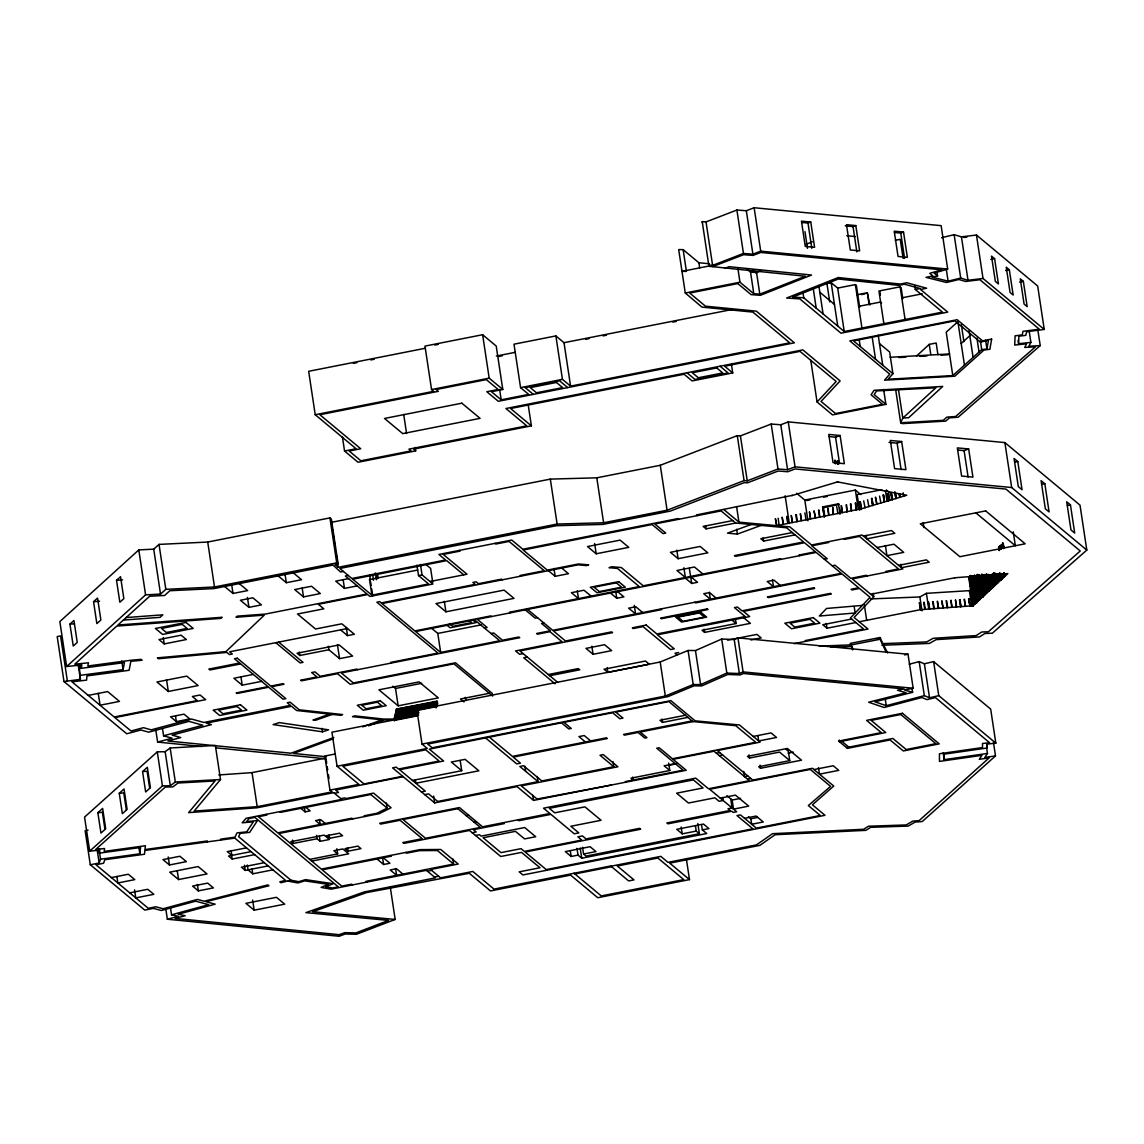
<?xml version="1.0" encoding="UTF-8"?>
<svg xmlns="http://www.w3.org/2000/svg" width="1144" height="1144" viewBox="0 0 1144 1144"><rect width="100%" height="100%" fill="white"/><g stroke="black" fill="none" stroke-linecap="round" stroke-linejoin="round"><path stroke-width="1.5" d="M1029.3 331.932L1030.887 342.356L1018.603 343.758L1018.889 336.222L1025.796 335.335L1026.668 331.731L1044.243 329.443L1037.679 286.014L976.461 235.035L961.446 236.851L954.139 234.663L941.541 237.723M67.353 680.88L60.546 635.935L57.2 636.593L63.992 681.538L80.395 679.379L79.193 664.893M88.102 830.129L85.142 830.716L90.29 864.75L99.156 863.005L100.543 859.216L139.868 853.796L140.54 847.475L99.414 853.138L99.742 850.106L89.704 851.136L84.556 817.102L157.286 751.865L165.165 751.694L170.17 747.976L215.358 745.473L220.506 779.522L194.18 811.082L257.185 806.663L332.089 791.862L329.958 790.089L324.81 756.041L335.006 754.025M207.236 841.898L207.336 840.954L144.973 849.549L145.388 845.731L104.261 851.393L104.562 848.505L95.781 849.406L165.279 787.072L172.815 786.9L178.035 783.025L215.015 780.98L188.646 812.612L257 807.807L333.705 792.663L341.784 799.384L246.074 818.289L242.185 822.822L253.325 821.807L246.718 831.86L237.037 832.875L234.978 837.151L220.749 839.11L220.649 840.053M986.943 348.949L988.402 340.426L980.265 342.042L954.868 320.878L853.524 340.898L892.906 373.688L888.13 379.222L952.78 375.589L981.724 349.649L986.943 348.949L985.627 340.254M80.766 675.275L123.08 669.64L124.453 662.591L81.224 668.325L81.882 664.95L66.638 666.523L59.846 621.578L138.796 549.906L153.725 549.163L159.016 544.401L207.722 542.042L329.93 517.903L331.36 519.104L338.166 564.049L335.02 564.678L338.166 567.31L557.128 524.052L603.603 522.765L667.081 510.224L744.072 480.594L747.232 480.837L777.991 468.997L787.587 469.712L795.051 466.838L1011.682 487.53L1086.8 550.092L992.32 633.204L984.87 633.49L979.536 636.922L936.135 639.639L929.4 643.414L881.867 645.273M436.965 706.72L437.723 703.303L436.922 701.158L396.31 709.194L396.568 710.896L405.019 709.223M1030.887 342.356L1028.899 346.232L1040.225 345.602L1037.851 329.972M986.7 748.333L987.472 753.438L984.87 757.414L995.494 755.912L993.435 742.299M883.626 389.375L885.885 404.361L832.532 414.9L817.073 401.987L836.164 381.481L799.985 351.351L724.681 366.223L732.732 372.93L692.149 380.938L684.112 374.245L510.567 408.522L531.374 425.854L413.57 449.12L415.672 450.879L358.029 462.262L344.544 451.022L342.442 437.122M873.229 593.307L873.759 596.768L854.11 617.474L867.996 629.043L794.093 643.629M919.704 602.716L920.62 609.752L919.576 602.831M925.239 609.294L924.18 602.373M929.714 608.951L928.671 602.03M954.697 577.777L1007.835 573.63L973.029 605.762L968.625 576.733M934.205 608.608L933.161 601.687M937.193 601.386L938.552 608.393L937.637 601.344M999.069 546.961L999.456 550.478M1000.328 549.292L999.942 545.774L1000.9 549.134M1001.644 548.062L1001.257 544.558L1001.772 547.947M1003.216 543.114C1001.672 542.928 1004.89 545.888 1003.989 548.205M1002.216 547.919L1001.701 544.515L1002.087 548.033M941.669 601.043L943.042 608.05L942.127 601.015M947.647 607.578L946.603 600.672M950.95 600.443L952.137 607.249M955.44 600.114L956.613 606.906M959.473 599.799L960.974 606.678L960.059 599.642M964.092 599.342L965.45 606.349L964.535 599.299M969.025 598.97L969.94 606.005L968.896 599.084M960.517 606.72L959.601 599.685M972.986 605.548L971.656 598.77L973.158 605.648M998.583 574.445L999.298 581.166M1003.202 573.988L1003.56 577.591L1002.73 574.116M974.302 604.332L969.94 575.503L974.745 604.289M971.385 576.104L975.489 603.231L971.513 575.99M972.958 576.59L976.804 602.016L973.086 576.462M974.402 575.246L978.692 600.629M975.975 575.718L979.564 599.456M977.162 574.617L980.751 598.355L977.734 574.46M978.735 575.103L982.067 597.139L979.307 574.946M980.437 575.446L983.511 595.795M981.752 574.231L984.827 594.58M983.196 574.831L986.586 593.321M987.329 592.263L984.755 575.303M986.071 574.088L988.645 591.033L986.471 575.661M987.787 574.445L989.96 589.818L988.23 574.402M989.346 574.917L991.848 588.445M990.79 575.518L992.592 587.387L990.918 575.389M992.105 574.302L993.907 586.157L992.692 574.145M993.55 572.958L995.223 584.942L994.007 572.915M995.123 573.43L996.667 583.597M996.567 574.031L997.854 582.51L996.696 573.902M999.456 573.287L1000.485 580.065L999.584 573.158M1001.157 573.644L1001.929 578.721M1003.917 573.015L1004.432 576.404L1004.046 572.901M916.53 356.041L929.243 344.373L936.164 343.014L937.937 354.74M116.531 580.323L120.535 576.69L123.852 598.612L119.848 602.244L116.531 580.323L122.594 579.879M93.551 601.701L97.555 598.069L100.872 619.991L96.854 623.623L93.551 601.701L99.6 601.258M69.927 624.123L73.931 620.491L77.249 642.413L73.245 646.045L69.927 624.123L74.46 623.795M66.638 666.523L145.588 594.851L160.532 594.108L165.823 589.346L214.514 586.986L336.722 562.848L338.166 564.049M142.571 771.571L147.333 767.295L150.422 787.687L145.66 791.963L142.571 771.571L147.09 771.242L149.664 788.23M97.869 812.669L102.631 808.408L105.706 828.799L100.944 833.075L97.869 812.669L102.388 812.34L104.962 829.343M119.262 793.264L124.024 788.988L127.113 809.38L122.351 813.656L119.262 793.264L123.781 792.935L126.355 809.923M89.704 851.136L162.434 785.899L170.313 785.728L175.318 782.01L220.506 779.522M961.189 343.472L969.812 335.735M995.494 755.912L922.236 821.549L915.157 822.064L908.15 826.082L870.713 827.341L865.908 830.344L775.103 834.72L759.902 845.33L669.712 863.134L689.489 879.607L597.754 897.725L570.599 875.117L490.504 890.933L469.312 873.287L366.495 892.606L312.684 911.711L395.166 919.447L390.276 887.101M870.527 598.913L919.876 596.968L926.397 593.336L969.383 590.647L974.945 587.058L981.624 586.801L996.267 573.931M1040.225 345.602L958.129 417.245L949.463 417.86L945.745 421.106L902.43 423.623L900.671 422.779L895.68 389.761M386.386 803.016L387.158 808.122L377.005 813.241L364.107 815.801L364.95 816.501M418.632 710.81L394.937 715.486L395.209 714.228L660.188 662.004L688.073 650.478L695.466 650.564L721.692 639.053L734.219 639.496L737.937 637.866L908.021 654.225L913.169 688.259L904.504 689.975L912.626 692.32L912.111 688.917M416.888 710.067L422.036 744.101L665.336 696.038L693.207 684.512L700.614 684.598L726.84 673.087L739.367 673.53L743.085 671.9L913.169 688.259M805.862 244.358L812.311 241.799M746.76 268.94L750.535 272.086L756.541 272.501L761.418 270.585M737.951 268.883L739.954 282.21L753.81 293.736L759.816 294.151L805.362 276.247L708.937 266.309L702.23 221.636L706.02 221.922L736.893 210.038L746.331 210.739L754.139 207.736L941.126 225.654L947.69 269.083L934.119 273.101L937.565 275.976L931.902 277.091L948.104 281.152L960.703 278.092L968.01 280.294L983.025 278.464L1044.243 329.443M708.937 266.309L708.794 265.079L712.598 265.365L743.457 253.468L752.909 254.182L760.703 251.165L947.69 269.083M712.726 266.595L743.6 254.697L753.038 255.412L760.731 252.452L941.726 269.798L929.772 273.33L932.932 275.976L925.968 277.348L946.503 282.497L958.929 279.493L965.565 281.467L979.922 279.737L1039.324 329.2L1023.051 331.317L1022.178 334.92L1015.086 335.835L1014.728 345.088L1026.583 343.743L1024.709 347.418L1035.463 346.818L955.612 416.502L946.946 417.117L943.285 420.306L900.671 422.779L902.788 418.118L935.806 387.802L876.619 390.933L874.145 394.594L885.885 404.361M331.903 525.811L331.374 522.35L550.321 479.107L596.796 477.82L660.288 465.279L737.279 435.649L740.425 435.878L771.199 424.038L780.78 424.767L788.245 421.893L1004.875 442.585L1080.007 505.147L1086.8 550.092M395.166 919.447L356.442 934.276L345.231 934.004L339.153 936.264L167.353 919.218L165.809 909.008M751.193 524.481L727.484 533.161L737.394 534.091L761.103 525.396M333.848 737.465L290.948 753.21L167.868 740.997L180.738 737.551L172.143 735.134L211.425 724.61L206.206 723.151L291.563 706.291L296.639 710.51L340.454 715.315L342.614 714.557L299.299 709.809L290.133 702.173L287.301 702.731L290.447 705.362L203.818 722.479L191.548 719.033L151.208 729.843L143.458 727.67L131.002 731.002L114.886 717.588L205.677 699.642L200.1 694.994L192.378 696.524L197.254 700.586L114.185 716.988L71.943 681.81L86.572 680.137L86.958 675.904L129.1 670.298L130.859 661.289L142.156 660.245L141.084 659.344L131.06 660.245L87.831 665.994L88.46 662.791L74.746 664.206L116.731 626.097L220.935 618.361L222.136 617.274L117.932 625.01L149.649 596.224L164.564 595.481L169.841 590.733L213.985 588.588L333.018 565.079L340.583 572.014L343.414 571.457M362.677 726.869L381.824 719.848L352.481 716.63L354.626 715.872L383.712 719.061L394.394 719.061M333.033 738.91L293.479 753.467L326.355 756.727M368.582 725.825L384.827 719.848L395.381 719.862M829.085 436.565L835.549 437.18L840.111 435.521L844.372 463.677L833.046 462.591L828.785 434.434L840.111 435.521M889.017 442.413L897.111 443.186L901.658 441.527L905.919 469.683L894.594 468.611L890.332 440.454L901.658 441.527M957.642 450.007L964.106 450.636L968.668 448.963L972.929 477.119L961.604 476.047L957.342 447.89L968.668 448.963M801.772 222.465L807.993 223.051L810.767 222.05L814.585 247.318L805.262 246.418L801.444 221.149L810.767 222.05M845.259 225.854L853.038 226.598L855.812 225.597L859.63 250.865L850.307 249.964L846.489 224.696L855.812 225.597M894.551 232.489L900.757 233.09L903.531 232.075L907.364 257.343L898.04 256.456L894.222 231.188L903.531 232.075M725.153 268.139L729.171 266.695L811.539 275.032L760.388 295.324L751.079 294.623L737.794 283.569L689.703 293.064L705.462 306.177L756.356 311.168L794.379 342.828L498.326 401.301L486.815 391.72L498.155 389.489L486.329 379.622L436.164 389.532L438.324 391.334L319.862 414.729L360.703 448.748L349.163 451.022L360.889 460.789L411.053 450.879L408.951 449.134L526.755 425.854L505.934 408.522L802.845 349.878L840.111 380.909L821.034 401.43L835.578 413.542L882.496 404.275L871.084 394.78L874.073 390.29L942.727 386.443L908.708 417.674L902.788 418.118L898.583 390.318M329.687 714.128L312.984 720.019L315.529 720.291L332.232 714.414M322.479 731.817L328.585 729.829L279.222 722.608L273.116 724.61L322.479 731.817L321.95 728.313M834.691 460.403L835.835 463.649M837.808 464.235L837.308 460.903L838.466 464.164M837.951 481.781L791.777 495.624M838.337 481.853L837.236 481.924M860.488 501.93C859.83 510.953 862.805 513.313 859.459 502.073M863.706 500.843L865.021 507.807M867.581 499.685L868.882 506.649M871.442 498.527L872.758 505.491L872.086 498.455M875.303 497.368L877.005 504.218M880.866 503.06L879.564 496.096M883.039 495.052L884.355 502.016L883.697 494.994M886.915 493.893L888.216 500.857L887.558 493.836M890.776 492.735L892.091 499.699L891.433 492.678M860.889 508.908L906.792 495.238L837.565 481.896M894.908 493.307L895.952 498.541L895.552 493.25M899.041 493.879L899.813 497.397L899.684 493.822M170.513 907.993L171.543 914.8L208.737 904.661L195.624 901.172L161.375 910.495L153.439 908.379L144.745 910.095L90.29 864.75M162.534 728.857L163.578 735.778L202.845 725.253L189.003 721.363L148.663 732.174L140.912 730.001L126.741 733.79L63.992 681.538M155.784 729.986L157.615 742.084L172.158 738.195L163.578 735.778M167.353 919.218L178.435 916.287L171.543 914.8M909.237 664.221L919.175 661.604L924.381 663.792L933.618 661.604L990.675 709.108L995.823 743.157L987.229 744.086L987.243 747.976L944.172 754.153L944.186 759.645L987.472 753.438M912.626 692.32L874.931 701.83L886.257 705.691L924.323 695.638L929.529 697.826L938.766 695.638L995.823 743.157M290.905 880.194L238.61 836.65L240.183 833.375L249.678 832.389L257.457 820.577L246.503 821.578L249.106 818.546L254.883 817.402L338.295 886.872L332.532 888.016L325.711 886.786L333.147 883.726L305.477 879.622L298.784 881.666L290.905 880.194L280.881 882.739L279.794 881.824L285.542 880.351L234.806 838.109L144.873 850.478L144.473 854.253L104.862 859.702L103.561 863.248L95.967 864.75L148.262 908.293L155.827 906.792L163.177 908.751L197.426 899.427L204.161 901.229L267.853 884.898L268.911 885.771L206.02 901.715L215.172 904.16L178.221 914.213L185.171 915.715L175.061 918.403L339.253 934.691L344.773 932.646L355.898 932.918L388.602 920.391L305.92 912.64L364.207 891.948L435.435 877.877L426.369 870.327L330.988 889.174L321.121 887.401L328.471 884.369L304.747 880.866L297.883 882.954L287.559 881.037M697.325 515.615L696.496 514.929L792.42 495.338M709.337 265.951L681.996 271.357L686.429 271.414L683.14 249.635L678.692 249.578L685.27 293.007L701.958 307.121L752.852 312.097L789.76 342.828L570.584 386.129L562.448 379.35L555.87 335.921L513.999 344.187L520.563 387.63L528.7 394.394L501.186 399.828L491.448 391.72L502.788 389.475L496.21 346.046L482.625 334.72L424.982 346.103L431.545 389.546L433.705 391.334L315.229 414.729L308.665 371.299L425.382 348.248M895.323 240.283L900.228 239.325L903.116 258.43M685.27 293.007L739.954 282.21M434.791 345.073L438.252 344.401M353.353 363.377L356.842 362.691M370.785 359.945L374.26 359.245M914.757 285.986L915.286 289.461L942.484 312.112L844.243 331.517L837.68 288.088L831.173 282.668L826.94 283.512L829.729 301.93M837.68 288.088L855.369 284.584L856.37 285.414L859.659 307.207L858.672 306.363L880.594 302.03L881.595 302.874M496.339 356.056L515.258 352.323M555.87 335.921L564.006 342.7L732.332 309.452M498.755 356.499L502.259 355.798M585.556 339.339L589.046 338.653M603.002 335.907L606.492 335.206M672.743 322.122L676.233 321.435M990.861 259.416L994.608 258.687L998.426 283.955L995.337 281.381L991.519 256.113L994.608 258.687M857.013 294.752L867.324 292.721L869.798 305.033M902.788 298.684L901.129 287.659L900.128 286.829L878.935 291.005L883.869 323.695M861.546 294.58L864.793 293.937M1005.59 270.499L1009.323 269.755L1013.155 295.038L1010.066 292.464L1006.248 267.195L1009.323 269.755M915.286 289.461L920.119 288.502L904.561 284.227L898.784 285.356L838.28 279.022L792.749 297.068L803.746 297.798L844.243 331.517M431.545 389.546L489.189 378.149L502.788 389.475M901.801 297.855L922.207 293.822M1019.604 282.11L1023.351 281.381L1027.169 306.649L1024.094 304.075L1020.262 278.807L1023.351 281.381M520.563 387.63L562.448 379.35M344.544 451.022L356.084 448.748L315.229 414.729M278.164 575.918L286.329 582.711L301.544 579.708L293.379 572.901M224.61 586.486L233.004 593.479L247.662 590.576L239.282 583.597M348.191 575.432L345.359 575.99L366.981 593.993L265.437 614.056L237.208 616.144L236.007 617.231L264.307 615.129L225.911 651.622L157.443 657.857L158.501 658.729L226.869 652.409L229.486 654.597L232.318 654.025L229.629 651.794L347.461 628.514M348.534 578.621L335.75 581.152L344.473 588.416L357.257 585.885M416.945 565.165L418.518 575.561L428.6 583.955L371.886 595.152L369.526 579.565L417.66 570.055M248.934 607.35L261.375 604.89L252.853 597.797L240.412 600.257L248.934 607.35L247.433 597.44M303.503 596.896L320.32 593.564L311.525 586.243L294.694 589.56L303.503 596.896L302.173 588.073M418.518 575.561L422.022 574.874L432.975 583.998L369.927 596.439L367.653 594.551L318.361 604.289L323.809 608.822L297.512 614.013L315.529 629L341.813 623.809L354.368 634.276L347.519 635.621L340.597 629.872M796.639 493.264L804.804 500.057L855.354 490.075L860.774 494.594M806.649 500.543L810.066 499.871M823.694 497.182L827.098 496.51M1014.699 462.176L1017.788 461.561L1022.035 489.718L1018.303 486.6L1014.042 458.444L1017.788 461.561M881.91 489.703L857.156 494.594L859.501 510.152M732.703 520.577L703.145 526.412L706.091 528.857L735.649 523.022L786.557 527.77L803.56 541.941L734.462 555.584L735.42 556.384L804.518 542.742L815.4 551.794L798.884 555.054L799.642 555.684M429.987 581.509L466.981 574.202L443.243 554.425L460.145 551.093L459.316 550.407M822.636 506.921L838.423 503.803L839.253 504.504L823.48 507.621L822.636 506.921L824.223 517.388M596.181 553.782L628.771 547.347L620.105 540.125L587.515 546.56L596.181 553.782L594.623 543.5M779.093 525.067L778.163 518.232M782.153 517.345L783.297 524.352L782.253 517.431M786.7 516.444L787.844 523.452L787.258 516.444M791.248 515.544L792.392 522.551L791.348 515.629M797.296 521.478L796.353 514.643M800.342 513.742L801.486 520.749L800.442 513.842M804.89 512.855L806.034 519.848M809.437 511.954L810.596 518.961L809.537 512.04M813.985 511.053L815.586 517.96L814.085 511.139M818.532 510.152L819.69 517.159L819.09 510.152M823.194 509.337L824.238 516.259M827.627 508.351L828.785 515.358L828.184 508.351M836.722 506.563L837.88 513.57M841.269 505.662L842.427 512.669L841.383 505.748M850.364 503.861L851.522 510.867L850.936 503.861M164.221 643.915L186.358 639.539L181.152 635.192L159.016 639.567L164.221 643.915L163.263 637.566M860.517 508.98L776.976 525.596L775.375 518.675L776.519 525.682M548.405 570.699L555.155 576.319L568.468 573.702L561.718 568.082M792.277 532.546L760.846 538.752L763.62 541.069L795.051 534.863M1041.755 484.355L1044.829 483.755L1049.091 511.911L1045.344 508.794L1041.083 480.637L1044.829 483.755M678.106 558.687L707.807 552.824L700.157 546.446L670.456 552.309L678.106 558.687L676.805 550.121M445.917 611.811L513.999 598.369L504.089 590.118L436.007 603.56L445.917 611.811L444.33 601.344M863.42 536.078L891.491 530.544L894.808 533.304L866.752 538.853L866.222 535.392M239.596 663.019L208.852 669.097L209.938 669.984L240.683 663.92M88.245 695.395L107.65 691.562L119.462 701.401L100.071 705.233L98.27 693.378M299.785 655.512L328.886 649.763L339.568 658.644L352.595 656.07L339.182 644.916L297.054 653.238L299.785 655.512L299.256 652.008M1067.366 505.519L1070.455 504.904L1074.702 533.061L1070.97 529.944L1066.708 501.787L1070.455 504.904M431.202 627.942L437.794 633.433L481.238 624.853M610.496 593.05L616.759 598.269L623.88 596.853L617.617 591.648M685.442 578.249L691.705 583.454L697.554 582.296L691.305 577.091M877.162 547.518L893.95 544.201L903.717 552.352L886.929 555.655L885.399 545.516M824.409 559.302L827.255 558.744L811.754 545.831L828.742 542.471L827.913 541.784M484.412 627.999L487.115 627.47L477.363 619.347L816.158 552.423L841.24 573.316L552.681 630.315L527.584 609.423M537.523 617.688L535.192 618.16L525.268 609.881M253.296 674.417L233.876 678.263L242.213 685.184L261.618 681.352M168.311 691.462L198.127 685.571L186.772 676.118L156.957 681.996L168.311 691.462L166.523 679.622M832.203 565.794L835.048 565.222L850.807 578.349L866.408 575.275L867.238 575.961M491.019 633.504L493.722 632.961L502.445 640.24L518.89 636.993L519.719 637.68L341.312 672.929L353.353 682.954L455.484 662.776L492.449 693.564M543.9 623.008L541.57 623.466L550.35 630.773L536.593 633.49L537.423 634.191L549.992 631.702L562.047 641.755L515.572 650.936L519.619 654.297L523.137 653.61M440.669 652.438L499.742 640.769L474.66 619.876L415.587 631.545L440.669 652.438L437.794 633.433M898.583 565.365L926.397 559.874L929.2 562.204L901.4 567.71L900.871 564.249M176.348 721.607L189.79 718.947L184.041 714.156L170.585 716.802L176.348 721.607L175.547 716.344M527.284 657.056L523.752 657.743L555.083 683.826M870.756 594.265L954.825 577.763M392.778 686.186L395.524 688.473L421.721 683.297M735.377 618.704L736.107 623.537L702.058 630.272L704.618 632.403L750.407 623.351L743.686 617.76M593.064 654.297L611.683 650.621L604.59 644.716L585.971 648.391L593.064 654.297L591.848 646.231M548.276 674.531L578.306 668.596L579.751 669.798L549.721 675.732M727.598 640.182L756.899 634.391L761.16 637.937L750.821 639.982M398.155 705.834L438.324 697.897L419.09 681.895L378.936 689.832L398.155 705.834L395.524 688.473M678.678 652.523L675.017 653.238L676.962 654.868M851.622 619.033L822.808 624.724L826.998 628.228L855.812 622.536M396.31 709.194L437.466 701.601M404.747 710.481L396.282 712.154L396.024 710.453L437.18 702.859L436.922 701.158M408.408 708.551L421.95 705.877M425.339 705.204L433.805 703.531M399.399 712.741L396.01 713.413L395.752 711.711L436.908 704.118L436.651 702.416M489.317 693.293L460.489 698.984L464.021 701.93M408.136 709.809L416.602 708.136M419.991 707.464L428.442 705.791M395.738 714.671L395.481 712.969L436.636 705.39L436.379 703.689M402.788 712.068L411.254 710.395M414.628 709.723L434.949 705.719M859.258 621.764L920.234 609.723L973.086 605.705M607.864 672.415L649.32 664.221L645.459 661.017L604.018 669.211L607.864 672.415L607.149 667.61M397.426 714.328L405.891 712.655M409.28 711.997L434.663 706.978M397.154 715.586L417.474 711.582M418.075 713.327L394.38 718.003L394.666 716.745L418.361 712.068M396.882 716.845L400.271 716.187M403.66 715.515L412.112 713.842M415.501 713.17L418.89 712.512M398.298 717.774L406.763 716.101M410.153 715.429L418.618 713.77M394.365 720.963L394.108 719.261L417.803 714.585M418.618 715.072L331.932 732.203L337.08 766.237L358.858 784.369L329.958 790.089M395.524 720.191L417.531 715.844M887.673 652.995L879.836 637.551L850.192 643.4L852.723 649.921M877.248 638.981L880.737 638.295M850.45 645.102L880.094 639.253L886.157 652.094M218.776 774.96L252.037 772.615L325.911 758.029M337.08 766.237L427.241 748.433L422.036 744.101M904.561 654.897L908.021 654.225M685.327 715.272L659.974 720.277L662.533 722.407L687.887 717.402M364.007 783.926L402.702 776.275M403.231 776.719L335.635 790.075L338.524 792.477L334.463 793.293M692.091 720.906L623.609 734.434L624.452 735.134L638.066 732.446L644.83 738.08L646.946 737.665L640.182 732.031L693.078 721.592M412.455 780.437L461.733 770.699L460.203 760.603M340.912 798.655L344.988 797.854L345.86 798.584L373.559 793.107L391.091 807.707L379.308 813.656L278.621 833.547L321.321 869.111L419.991 849.62L440.74 849.477L458.229 864.035L430.544 869.511L440.569 877.848L472.829 871.471L494.022 889.131L610.682 865.979L628.657 880.937L633.976 879.893L617.317 866.022L657.857 858.014L683.797 879.622L601.272 895.924L574.016 873.215M300.858 808.336L305.09 811.868L310.124 810.881L305.891 807.349M421.45 791.891L425.296 791.133L399.599 769.726L443.615 761.032L429.315 749.134L561.432 722.808L568.797 728.928L571.228 728.456L563.878 722.322L612.583 712.712L619.805 718.718L622.979 718.089L615.758 712.083L668.897 701.587L692.892 721.564L735.821 725.711L755.741 742.299L672.429 758.758L659.201 747.747L656.742 748.219L683.111 770.184L625.339 781.595L625.997 782.139M424.739 794.637L428.6 793.879L437.709 801.458L538.052 781.638L537.28 776.533M753.267 736.436L771.07 732.918L776.519 737.451L758.715 740.969L757.914 735.692M613.027 761.618L613.799 766.723L541.813 780.937L523.552 765.736L519.834 766.48L538.052 781.638M364.536 784.369L342.771 766.237L425.725 749.849L439.139 761.017L398.512 769.04L396.239 767.152L392.592 767.867L434.648 802.888L517.031 786.614L533.59 800.4L686.228 770.241L673.087 759.316L714.013 751.222L749.391 780.694L708.465 788.774L695.709 778.134L543.529 808.193L549.892 813.498L482.568 826.797L459.459 807.55L379.736 823.308L380.68 824.08L400.085 820.248L422.25 838.709L402.845 842.542L403.889 843.414L469.483 830.458L500.757 856.499L521.535 852.394L539.968 867.753L519.19 871.857L522.922 874.96L824.996 815.3L812.412 804.818L833.747 786.042L812.44 768.296L752.781 780.094L717.345 750.564L760.088 742.127L739.453 724.938L695.152 720.849L670.884 700.643L432.16 747.79L427.727 744.086L667.924 696.639L694.079 685.828L701.629 685.928L727.67 674.488L740.197 674.931L743.457 673.501L904.032 688.945L897.454 690.247L906.134 692.749L868.639 702.216L884.083 707.492L921.907 697.511L926.94 699.613L935.434 697.597L989.617 742.728L982.496 743.5L982.51 747.561L939.438 753.753L939.467 761.418L981.909 755.326L979.307 759.301L989.117 757.9L919.104 820.634L912.826 821.106L906.119 824.953L868.482 826.225L863.577 829.286L772.543 833.676L756.47 844.887L667.982 862.361L660.789 856.37L610.967 866.222M716.43 753.238L719.748 752.58M246.518 847.847L227.298 851.636L231.832 855.412L231.102 850.578M675.217 763.606L664.149 765.794L669.798 770.498L630.945 778.177L633.175 780.051L632.732 777.062M668.21 765.45L676.819 763.749M719.333 755.655L722.665 754.997M169.441 864.978L186.372 861.632L179.923 856.255L162.977 859.602L169.441 864.978L168.211 856.928M111.397 877.591L128.328 874.245L134.778 879.622L117.846 882.968L116.874 876.519M251.037 851.622L228.571 856.055L232.189 859.058L254.654 854.625M292.993 843.5L317.074 838.752L320.148 841.312L329.415 839.481L324.167 835.106L290.819 841.684L292.993 843.5L292.478 840.068M329.558 838.309L342.585 835.735L339.525 833.189L326.483 835.764L329.558 838.309L329.043 834.905M749.477 758.029L779.536 752.094L789.76 760.603L758.715 766.737L760.545 768.267L801.486 760.174L787.401 748.448L747.461 756.341L749.477 758.029L749.005 754.897M839.424 741.698L885.771 732.546L871.156 720.362L900.8 714.514L935.835 743.671L906.177 749.534L892.863 738.452L846.517 747.604M466.223 815.643L468.611 815.171M788.13 753.138L793.25 752.123M178.564 879.55L207.007 873.944L198.169 866.566L169.712 872.186L178.564 879.55L177.249 870.841M264.321 862.676L241.413 867.209L245.259 870.412L268.182 865.894M473.973 822.093L476.362 821.621M129.715 892.849L147.762 889.288L153.811 894.322L135.764 897.883L134.549 889.832M348.076 851.179L360.946 848.648L357.915 846.117L345.045 848.662L348.076 851.179L347.562 847.775M309.681 859.416L337.666 853.882L336.879 848.719M311.711 861.103L348.677 853.81L342.828 848.934L333.862 850.707L337.666 853.882M247.318 865.036L248.048 869.869L252.781 873.816L272.915 869.84M747.876 776.004L744.558 776.662L743.757 771.371M472.215 832.746L476.176 831.96L473.43 829.672L504.247 823.594L503.217 822.722M747.547 779.15L750.879 778.492M475.518 835.477L479.465 834.705L481.166 836.121L524.667 827.527L535.692 836.707L524.567 838.909L515.472 831.345L483.111 837.737L500.986 852.623L521.078 848.662L524.381 851.408L581.796 840.068L577.877 836.807L582.425 835.906L586.043 838.924L639.596 828.342L640.654 829.228L525.153 852.037L546.246 869.612L752.866 828.799L736.993 815.586L740.454 814.9L756.327 828.113L820.262 815.486L808.35 805.562L830.573 786.371L810.224 769.411L709.68 789.274L736.65 811.739L733.19 812.412L731.76 811.225L667.924 823.837L666.866 822.965L730.101 810.467L728.013 808.736L732.088 807.921L730.716 798.827M198.327 890.876L213.413 887.887L207.665 883.111L192.578 886.085L198.327 890.876L197.34 884.426M813.97 769.569L833.232 765.765L838.752 770.355L819.49 774.159L818.503 767.653M377.034 859.015L383.612 864.506L389.904 863.262L383.312 857.771M720.305 798.126L735.463 795.123L748.676 806.134L733.519 809.123L732.146 800.028L726.869 795.638M732.146 800.028L740.568 798.369M452.852 858.944L453.625 864.049L366.051 881.338L366.924 882.067M427.37 871.156L431.545 870.341M254.168 910.181L284.684 904.16L276.462 897.311L245.946 903.345L254.168 910.181L252.638 900.099M434.477 877.076L438.652 876.247M744.572 818.332L756.155 816.044L763.262 821.964L751.694 824.252L750.864 818.789L748.491 816.802M750.864 818.789L757.485 817.474M701.587 824.795L702.344 829.886L708.908 828.585L703.46 824.052L676.762 829.329L682.21 833.862L696.238 831.087L699.384 833.719L586.057 856.112L583.569 854.025L582.539 847.232M583.569 854.025L595.967 851.579L590.118 846.717L565.322 851.608L571.156 856.47L578.006 855.126L581.724 858.214L706.72 833.518L702.344 829.886M574.903 873.959L611.582 866.723M963.777 237.466L966.966 237.08M862.333 605.405L826.526 608.465L819.347 616.03L855.154 612.984L854.182 606.534M1002.573 543.343L1003.788 548.391M1004.432 576.404L1004.361 572.987M1000.485 580.065L1000.028 573.13M999.17 581.281L998.583 574.474M996.538 583.726L995.58 573.401M995.223 584.942L993.879 573.044M993.907 586.157L992.563 574.259M992.592 587.387L991.376 575.361M991.276 588.602L989.803 574.889M988.645 591.033L986.914 575.632M986.014 593.479L983.769 574.674M983.382 595.91L980.88 575.418M982.067 597.139L979.178 575.06M951.093 600.328L951.679 607.278M955.569 599.985L956.169 606.935M978.12 600.786L974.845 575.203M976.804 602.016L973.53 576.433L977.305 602.616M975.489 603.231L971.971 575.947M974.173 604.447L970.398 575.475M920.748 609.623L919.261 602.745M970.069 605.877L968.568 598.998M973.43 605.505L972.7 605.677L971.656 598.77M126.14 617.56L162.834 614.828L160.06 617.345L123.366 620.077M890.104 357.285L949.506 353.939M898.826 357.543L905.848 357.157M919.89 356.37L926.912 355.97M940.954 355.183L947.976 354.783M819.147 646.131L850.879 644.887M882.61 643.643L926.683 641.927L933.189 638.28L976.175 635.592L981.738 632.003L988.416 631.745L1080.251 550.979L1005.919 489.089L795.066 468.94L787.801 471.743L778.206 471.013L747.447 482.854L744.301 482.625L670.37 511.082L602.802 524.424L556.327 525.711L339.839 568.468L351.894 578.506L445.588 560.002L438.896 554.44L511.783 540.039L522.808 549.234L678.092 518.561L678.921 519.247M830.83 647.275L851.951 646.446M723.794 509.523L738.938 522.136L789.846 526.883L811.596 545.002L862.147 535.02L902.859 568.926L852.309 578.907L873.759 596.768M683.14 249.635L698.898 262.748L709.423 263.778M157.615 742.084L201.887 746.489M216.059 747.89L325.868 758.787M846.76 235.693L855.14 236.579M835.334 460.331L835.191 463.52M837.966 460.846L838.194 464.106M834.948 460.446L835.578 463.606M837.308 460.903L838.08 464.278M896.338 498.426L895.294 493.193M892.477 499.585L891.162 492.621M888.602 500.743L887.301 493.779M873.144 505.376L871.828 498.412M861.532 508.851L860.231 501.887M819.805 292.235L834.476 304.447M879.464 343.572L889.632 352.037L892.906 373.688M752.509 269.998L756.584 273.387M975.832 512.812L1015.357 545.731L1013.255 531.831M886.328 489.975L888.545 491.82L889.846 500.471M720.062 366.237L728.099 372.93L695.009 379.465L686.972 372.772M886.614 572.129L885.785 571.442L898.498 568.926L859.459 536.407L844.529 539.353L843.7 538.667M795.795 514.643L796.939 521.65M781.109 559.344L780.351 558.715L643.228 585.799L621.306 567.538L611.64 566.738L609.066 567.681L617.488 568.454L639.253 586.586L509.523 612.212L510.281 612.841M735.649 523.022L721.106 510.91L654.826 524.009L665.736 533.09L663.019 533.619L652.123 524.538L523.166 550.021L547.29 570.112L578.363 563.978L588.674 564.836L586.543 565.608L578.106 564.836L381.996 603.574L414.829 630.916L490.805 615.915L491.562 616.544M567.724 387.601L559.588 380.823L525.196 387.616L533.333 394.394M780.251 585.37L773.987 580.151L767.224 581.495L773.487 586.7L772.429 579.765M806.105 641.269L805.276 640.568L863.634 629.043L850.392 618.003L870.026 597.297L859.444 588.474L851.937 589.961L851.107 589.274L858.615 587.787L842.027 573.973L695.581 602.902L694.794 602.244M702.888 574.016L694.479 567.009L676.962 570.47L685.37 577.477L683.897 567.724M716.101 598.04L709.523 592.563L703.746 593.693L710.324 599.184L709.28 592.234M731.946 620.077L736.107 623.537M848.834 747.146L841.855 741.326L839.539 741.784L839.281 740.082M660.817 608.966L661.604 609.623L553.467 630.973L565.493 640.983L611.64 631.874L612.555 632.632L519.919 650.922L557.829 682.482M642.699 612.54L635.778 606.763L628.657 608.165L635.592 613.942L634.276 605.276M785.785 749.077L788.33 751.193L789.76 760.603M591.062 596.11L583.983 590.218L571.414 592.706L578.478 598.598L577.291 590.704M494.98 543.357L495.81 544.043L509.08 541.427L544.244 570.713L520.177 575.461L520.978 576.118M502.33 579.808L501.544 579.15L478.421 583.712L476.118 581.81L472.887 582.439L475.189 584.355L381.195 602.917L379.694 601.658L376.862 602.216L437.923 653.067L390.59 662.419L391.334 663.048M463.749 574.831L446.703 560.631L352.724 579.207L372.758 595.881M426.498 564.964L430.616 568.396L432.704 582.253M472.315 619.59L475.976 622.651L450.05 627.77L446.374 624.724M469.355 620.806L471.571 622.651L452.767 626.369L449.449 623.594M590.69 740.926L584.226 735.549L578.95 736.593L585.413 741.97M613.799 766.723L600.028 755.254L603.26 754.611L617.874 766.78L521.278 785.871L537.079 799.027L611.253 785.056M369.526 579.565L370.399 580.28L369.641 575.318M492.692 696.095L453.939 663.82L350.221 684.312L337.466 673.687L301.344 680.823L300.6 680.194L316.959 676.962L311.654 672.543L315 671.885L320.306 676.304L356.914 669.068L357.657 669.698M489.26 737.065L512.455 756.384L606.434 737.823L607.278 738.538L513.198 757.114L520.463 763.162L516.745 763.892L485.428 737.823M461.733 770.699L451.351 762.047L465.093 759.33L478.864 770.799L415.844 783.254L415.329 779.893M394.666 716.745L394.937 715.486M517.832 819.833L518.875 820.706L550.936 814.371L574.274 833.804L578.821 832.904L570.842 826.268L601.072 820.291L584.942 806.863L554.711 812.826L549.32 808.336L693.364 779.879L703.059 787.959L676.619 793.178L688.473 803.031L714.9 797.811L719.061 801.286L723.137 800.471L722.679 797.439M394.108 719.261L394.38 718.003M278.678 642.099L303.017 662.362L300.114 662.934L275.775 642.671M387.158 808.122L370.813 794.522L280.509 812.354L279.665 811.654M453.625 864.049L437.38 850.521L419.376 850.65L406.592 853.181L405.72 852.437M352.724 818.918L351.88 818.203L277.777 832.846L258.415 816.716L266.781 815.071L265.937 814.371M390.519 855.44L391.405 856.17L322.208 869.84L341.77 886.142L351.565 884.198L352.452 884.927M402.888 874.059L396.496 868.739L390.204 869.983L396.596 875.303L395.567 868.496M325.253 823.466L320.62 819.619L315.587 820.606L320.22 824.466L319.462 819.447M1018.074 340.283L1018.603 343.758M976.461 235.035L983.025 278.464M1004.875 442.585L1011.682 487.53M980.408 340.955L981.724 349.649M976.933 338.138L979.035 352.037M961.446 236.851L968.01 280.294M1002.773 543.157L1003.66 548.505M1002.644 543.271L1003.216 548.548M969.054 330.702L973.086 357.386M954.139 234.663L960.703 278.092M1000.256 545.86L1000.771 549.249M999.942 545.774L1000.457 549.163M998.626 546.989L999.012 550.507M1001.601 573.602L1002.244 578.807M999.899 573.258L1000.928 580.037M961.346 324.825L963.877 341.584M997.153 573.873L998.297 582.468M964.464 365.122L957.885 321.693L946.217 332.16L952.78 375.589M946.26 268.983L948.104 281.152M992.234 574.174L994.036 586.043M991.247 575.475L993.035 587.344M986.528 574.059L989.088 591.005M984.898 575.189L987.458 592.134M983.325 574.703L986.142 593.35M964.106 450.636L968.096 477.034M937.036 272.501L937.565 275.976M982.196 574.202L985.141 594.665M980.751 575.532L983.826 595.881M981.624 586.801L983.196 597.168M978.864 574.974L982.196 597.011M977.605 574.588L981.194 598.326M977.291 574.502L980.88 598.226M976.418 575.689L979.879 599.542M971.828 576.076L975.932 603.203M969.082 576.69L973.301 605.634M969.383 590.647L971.742 606.206M929.243 344.373L930.758 354.425M986.729 744.572L987.243 747.976M900.757 233.09L904.589 258.358M900.128 286.829L905.076 319.505M946.159 600.7L947.203 607.621M923.194 522.451L923.98 527.641M932.703 601.73L933.747 608.637M928.227 602.059L929.271 608.98M926.397 593.336L928.742 608.894M879.936 291.849L880.408 294.995M933.618 661.604L938.766 695.638M923.737 602.402L924.781 609.323M897.111 443.186L901.1 469.583M919.876 596.968L921.978 610.81M943.156 752.838L944.186 759.645M903.159 492.778L903.688 496.239M878.206 335.192L882.739 365.222M899.427 493.765L899.813 497.397M924.381 663.792L929.529 697.826M867.324 292.721L869.097 304.447M872.257 337.566L875.532 359.216M894.908 491.634L895.952 498.541M919.175 661.604L924.323 695.638M853.038 226.598L856.856 251.88M891.033 492.792L892.091 499.699M855.369 284.584L861.947 328.028M887.172 493.951L888.216 500.857M885.47 490.79L887.043 501.158M883.425 494.937L884.355 502.016M859.216 339.811L860.231 346.475M875.703 497.254L876.747 504.161M871.699 498.569L872.758 505.491M831.173 282.668L837.751 326.097M860.102 502.044L861.074 508.98M879.836 637.551L880.094 639.253M855.354 490.075L858.229 509.094M885.227 698.884L886.257 705.691M818.804 285.542L823.079 313.899M807.993 223.051L811.811 248.32M864.335 604.833L866.68 620.391M804.976 231.603L807.507 248.348M813.184 288.188L816.215 308.165M835.549 437.18L839.553 463.577M839.782 507.979L840.311 511.468M838.423 503.803L840.011 514.271M802.988 292.792L803.746 297.798M810.767 360.288L817.073 401.987M852.237 646.603L852.494 648.305M851.093 644.158L851.351 645.859M823.48 507.621L824.795 516.33M826.268 623.394L826.998 628.228M804.804 500.057L807.936 520.806M788.245 421.893L795.051 466.838M754.139 207.736L760.703 251.165M780.78 424.767L787.587 469.712M756.541 272.501L759.816 294.151M746.331 210.739L752.909 254.182M785.141 495.767L789.317 523.437M750.535 272.086L753.81 293.736M771.199 424.038L777.991 468.997M736.893 210.038L743.457 253.468M763.134 537.809L763.62 541.069M731.416 364.25L732.732 372.93M740.425 435.878L747.232 480.837M706.02 221.922L712.598 265.365M737.279 435.649L744.072 480.594M736.579 506.577L738.938 522.136M698.898 262.748L699.685 267.968M736.65 529.214L737.394 534.091M760.074 765.136L760.545 768.267M737.937 637.866L743.085 671.9M734.219 639.496L739.367 673.53M705.591 525.611L706.091 528.857M721.692 639.053L726.84 673.087M704.132 629.171L704.618 632.403M689.317 568.325L691.705 583.454M695.466 650.564L700.614 684.598M660.288 465.279L667.081 510.224M688.073 650.478L693.207 684.512M697.854 823.537L699.384 833.719M695.466 825.997L696.238 831.087M660.188 662.004L665.336 696.038M686.4 859.187L689.489 879.607M681.166 827.012L682.21 833.862M662.018 718.99L662.533 722.407M668.668 763.048L669.798 770.498M615.701 591.319L616.759 598.269M596.796 477.82L603.603 522.765M564.006 342.7L570.584 386.129M550.321 479.107L557.128 524.052M553.968 568.439L555.155 576.319M528.228 405.005L531.374 425.854M580.18 848.033L581.724 858.214M576.976 848.333L578.006 855.126M570.384 851.336L571.156 856.47M499.613 389.403L501.186 399.828M482.625 334.72L489.189 378.149M532.818 795.294L533.59 800.4M524.896 766.223L525.668 771.328M465.365 697.311L465.865 700.6M415.143 447.404L415.672 450.879M403.689 414.385L406.578 433.49M420.449 564.464L422.022 574.874M436.107 704.947L436.364 706.649M435.835 706.206L436.093 707.907M433.619 796.081L434.648 802.888M377.549 574.188L378.078 577.649M376.762 573.53L377.549 578.721M396.839 709.637L397.097 711.339M375.346 572.958L376.362 579.708M372.772 575.203L373.53 580.265M370.656 582.024L371.185 585.485M371.714 588.946L372.501 594.151M343.229 580.237L344.473 588.416M382.582 857.685L383.612 864.506M332.418 529.272L335.292 548.291M335.821 551.751L338.166 567.31M329.93 517.903L336.722 562.848M346.289 627.541L347.519 635.621M337.437 644.63L339.568 658.644M328.357 646.26L328.886 649.763M326.169 759.73L326.683 763.134M327.198 766.537L327.713 769.941M328.485 775.046L329 778.449M284.985 573.888L286.329 582.711M319.362 836.15L320.148 841.312M316.559 835.306L317.074 838.752M304.318 806.706L305.09 811.868M231.674 584.655L233.004 593.479M240.926 676.733L242.213 685.184M252.037 772.615L257.185 806.663M207.722 542.042L214.514 586.986M252.052 868.982L252.781 873.816M244.473 865.179L245.259 870.412M231.66 855.569L232.189 859.058M159.016 544.401L165.823 589.346M153.725 549.163L160.532 594.108M170.17 747.976L175.318 782.01M138.796 549.906L145.588 594.851M165.165 751.694L170.313 785.728M157.286 751.865L162.434 785.899M121.764 661.003L123.08 669.64M138.839 846.989L139.868 853.796M80.695 664.864L81.224 668.325M78.307 665.551L80.395 679.379M98.999 849.005L100.543 859.216M98.899 849.735L99.414 853.138M97.097 849.391L99.156 863.005M702.23 221.636L702.359 222.865M991.648 339.067L989.889 349.249L983.969 350.05L954.768 376.233L884.541 380.18L889.746 374.145L849.835 340.898L957.156 319.705L982.567 340.855L991.648 339.067M838.252 277.549L786.6 298.026L799.813 298.884L841.012 333.19L947.718 312.112L920.52 289.461L926.683 288.231L906.792 282.754L900.256 284.041L838.252 277.549M556.427 382.439L530.287 387.616L536.479 392.778L562.633 387.601L556.427 382.439M461.847 403.188L384.513 418.461L402.717 433.619L480.051 418.346L461.847 403.188M716.745 367.939L692.32 372.758L698.326 377.763L722.751 372.944L716.745 367.939M185.986 622.408L155.412 628.456L162.605 634.448L193.179 628.413L185.986 622.408M182.225 624.352L161.49 628.442L166.38 632.518L187.101 628.413L182.225 624.352M832.732 507.464L833.332 514.457L832.732 507.464M846.388 504.761L846.975 511.768L846.388 504.761M855.483 502.96L856.069 509.967L855.483 502.96M618.647 581.638L590.347 587.215L597.011 592.764L625.31 587.187L618.647 581.638M616.33 582.825L594.093 587.215L599.327 591.577L621.578 587.187L616.33 582.825M237.308 658.2L234.491 658.758L267.968 686.643L236.165 692.921L236.88 693.521L268.683 687.229L283.026 699.17L285.843 698.612L271.543 686.7L283.969 684.255L283.212 683.626L270.799 686.085L237.308 658.2M985.67 510.896L920.319 523.78L959.859 556.699L1025.167 543.8L985.67 510.896M707.278 608.88L660.574 618.117L661.303 618.732L708.022 609.509L707.278 608.88M813.813 587.759L767.409 596.925L768.253 597.611L814.642 588.459L813.813 587.759M700.771 612.183L675.675 617.131L681.581 622.05L706.677 617.102L700.771 612.183M699.341 612.912L677.992 617.131L683.025 621.321L704.361 617.102L699.341 612.912M240.483 704.761L213.213 710.138L219.634 715.486L246.904 710.109L240.483 704.761M646.188 625.053L632.332 627.784L633.233 628.542L643.028 626.612L670.57 649.549L674.231 648.82L657.4 634.806L749.678 616.573L743.443 611.396L831.359 594.022L830.53 593.336L741.984 610.824L737.422 607.021L734.448 607.607L745.173 616.544L656.899 633.976L646.188 625.053M237.151 706.477L218.604 710.138L222.966 713.77L241.513 710.109L237.151 706.477M380.266 700.743L357.314 705.276L363.263 710.224L386.214 705.691L380.266 700.743M377.448 702.187L361.861 705.262L366.066 708.779L381.667 705.691L377.448 702.187M813.227 617.603L784.841 623.208L791.519 628.771L819.905 623.165L813.227 617.603M809.966 619.29L790.118 623.208L794.78 627.098L814.642 623.18L809.966 619.29M902.473 713.284L866.58 720.362L881.323 732.646L838.681 741.069L847.432 748.362L890.089 739.939L903.317 750.964L939.224 743.872L902.473 713.284M457.872 808.679L403.003 819.519L425.497 838.266L480.366 827.427L457.872 808.679"/></g></svg>
